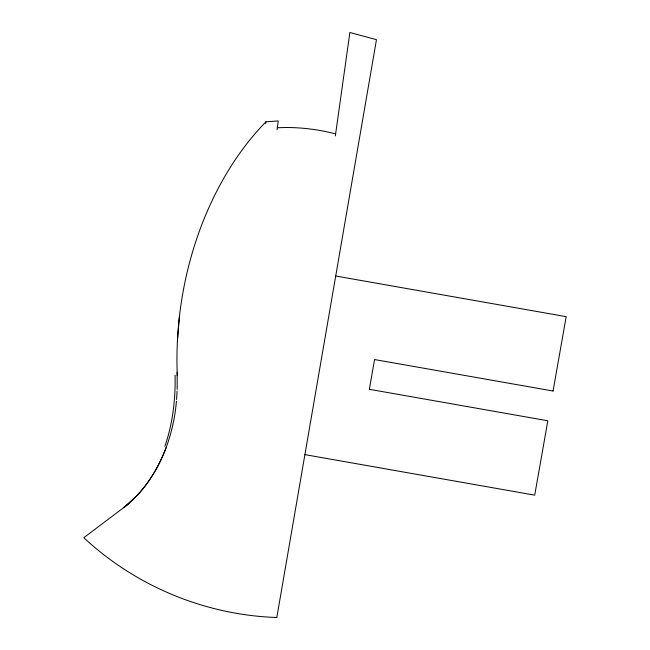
<?xml version="1.0" encoding="UTF-8"?>
<svg xmlns="http://www.w3.org/2000/svg" width="650" height="650" viewBox="0 0 650 650"><rect width="100%" height="100%" fill="white"/><g stroke="black" fill="none" stroke-linecap="round" stroke-linejoin="round"><path stroke-width="0.97" d="M177.182 389.399L177.174 372.214A270.644 191.376 -82 0 1 265.947 121.794L278.273 120.924L277.038 129.724M177.117 391.097L176.589 399.514M177.426 340.86L179.376 316.932M176.442 401.18C173.501 435.313 161.013 469.357 137.678 494.853M265.679 123.687L265.947 121.794M335.343 135.931L349.879 32.5L376.472 39.674L276.835 617.386M369.338 389.301L374.554 359.548L553.077 391.024M553.053 391.024L566.191 316.656L335.709 276.014M166.091 447.704C157.341 470.771 143.414 492.546 123.646 507.666L136.955 495.633M129.805 503.027L83.809 537.688C135.866 586.316 205.611 615.16 276.811 617.5M277.322 127.717L286.171 127.514A194.09 194.09 0 0 1 335.627 133.924M369.306 389.301L547.828 420.777L534.714 495.154L304.907 454.626M177.174 372.214L177.271 375.684M175.069 375.18A150.686 87.953 80.9 0 1 164.848 446.274"/></g></svg>
